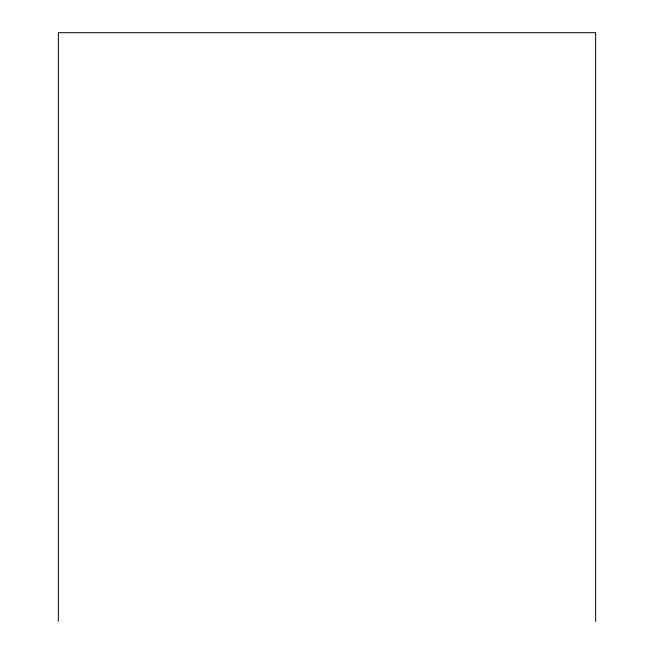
<?xml version="1.0" encoding="UTF-8"?>
<svg xmlns="http://www.w3.org/2000/svg" width="654" height="654" viewBox="0 0 654 654"><rect width="100%" height="100%" fill="white"/><g stroke="black" fill="none" stroke-linecap="round" stroke-linejoin="round"><path stroke-width="0.98" d="M595.639 621.3L595.639 32.7L58.361 32.7L58.361 621.3"/></g></svg>
